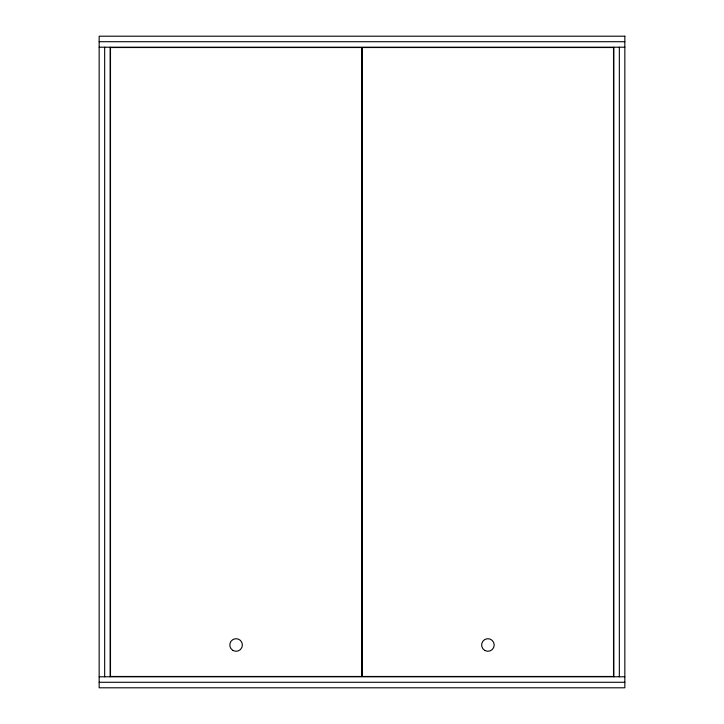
<?xml version="1.0" encoding="UTF-8"?>
<svg xmlns="http://www.w3.org/2000/svg" width="724" height="724" viewBox="0 0 724 724"><rect width="100%" height="100%" fill="white"/><g stroke="black" fill="none" stroke-linecap="round" stroke-linejoin="round"><path stroke-width="1.09" d="M99.161 41.711L624.839 41.711M99.161 47.214L624.839 47.214M99.161 676.786L624.839 676.786M99.161 682.289L624.839 682.289M619.337 47.214L619.337 676.786M613.825 47.214L613.825 676.786M110.175 47.214L110.175 676.786M104.663 47.214L104.663 676.786M624.839 36.2L99.161 36.2L99.161 687.8L624.839 687.8L624.839 36.2M361.683 47.531L110.491 47.531L110.491 676.469L361.683 676.469L361.683 47.531M613.509 47.531L362.317 47.531L362.317 676.469L613.509 676.469L613.509 47.531M484.763 650.442A6.299 6.299 0 0 0 494.211 644.994A6.299 6.299 0 0 0 484.763 639.536A6.299 6.299 0 0 0 484.763 650.442M232.938 650.442A6.299 6.299 0 0 0 242.386 644.994A6.299 6.299 0 0 0 232.938 639.536A6.299 6.299 0 0 0 232.938 650.442"/></g></svg>
